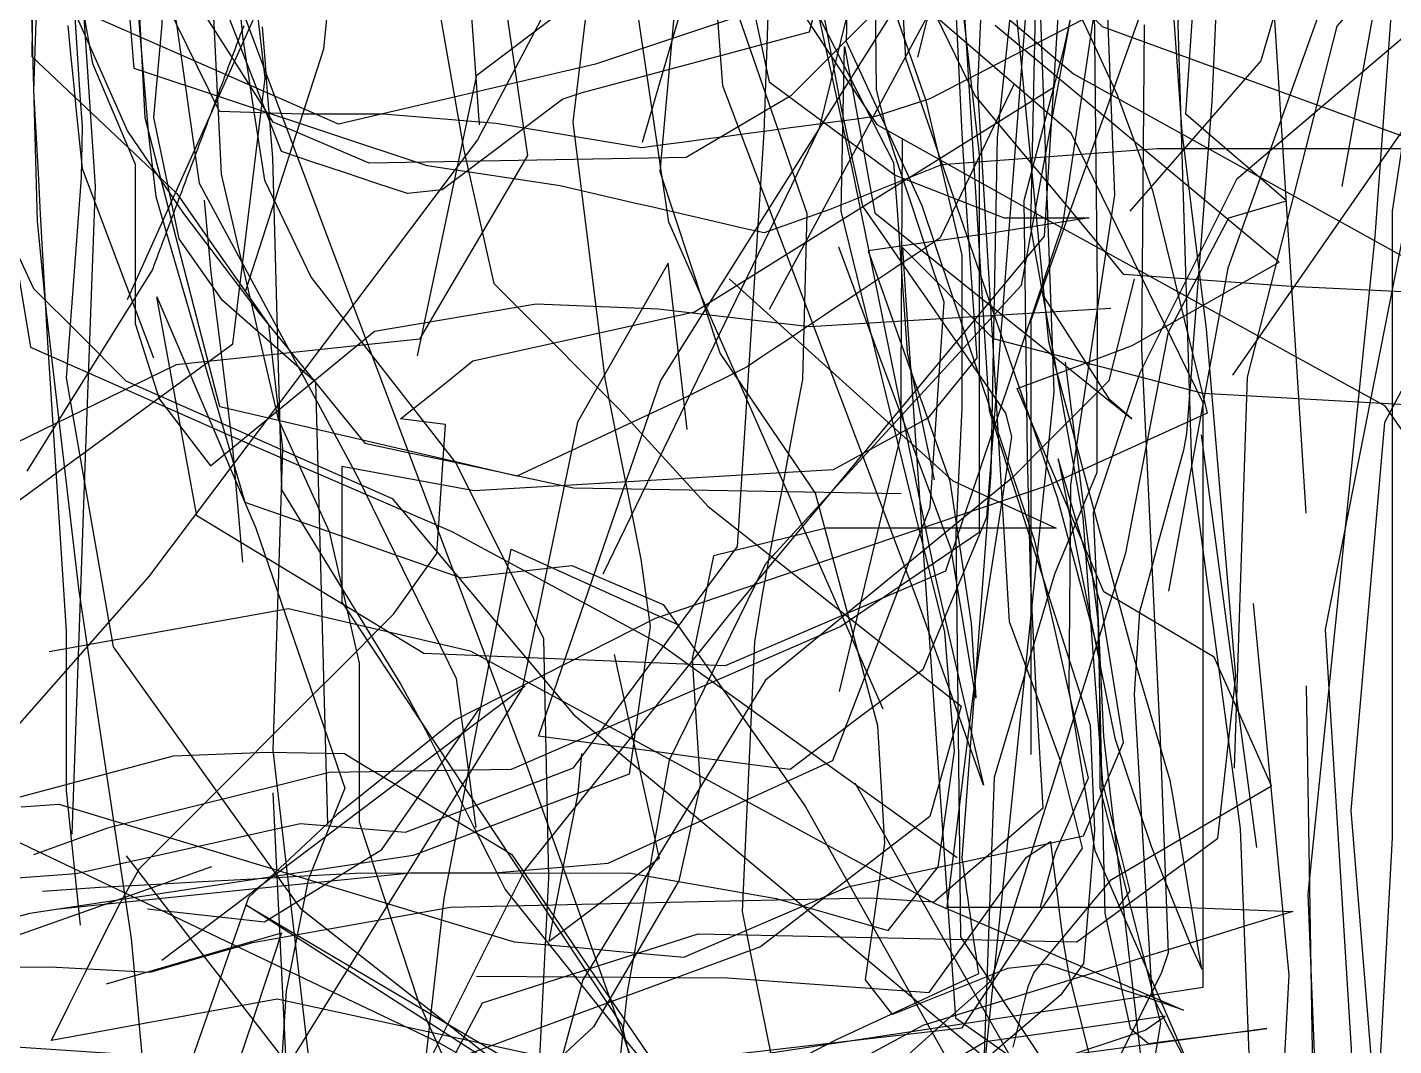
# Model space of a CAD drawing. Header units: metres. Extents: x 30 to 6769, y 117 to 5736.
# Drawn here: x 1704 to 2236, y 3066 to 3463 of the extents above; entities that cross this region are included whole.
import ezdxf

# ---------------------------------------------------------------- set-up
doc = ezdxf.new("R2010")
doc.units = ezdxf.units.M
doc.layers.add('FLOOR_0', color=1, linetype='Continuous')
doc.layers.add('FLOOR_1', color=2, linetype='Continuous')

msp = doc.modelspace()

# ---------------------------------------------------------------- linework, layer by layer
at = {"layer": 'FLOOR_0', "color": 2}
for points in [[(2202.24, 3273.69), (2189.31, 3475.87), (2201.02, 3676.62), (2202.24, 3870.65), (2202.24, 3995.82), (2202.24, 4085.74), (2202.24, 4266.08), (2205.11, 4347.11), (2213.89, 4399.82), (2226.93, 4447.63), (2244.3, 4493.58), (2262.12, 4539.7), (2279.23, 4586.78), (2342.52, 4680.82), (2395.72, 4779.83)], [(2631.46, 4703.76), (2596.62, 4599.19), (2566.48, 4480.37), (2563.85, 4301.31), (2559.3, 4246.77), (2494.57, 4139.09), (2434.92, 4090.27), (2376.76, 3953.09), (2363.2, 3793.13), (2355.06, 3691.31), (2321.49, 3563.09), (2251.45, 3563.09), (2116.49, 3616.41), (1952.99, 3679.11), (1867.69, 3646.15), (1827.24, 3630.18), (1793.87, 3630.18), (1751.4, 3536.01), (1762.27, 3463.95), (1771.11, 3402.04), (1832.51, 3288.35), (1871.15, 3209.3), (1878.87, 3151.32)], [(2569.43, 4563.26), (2597.93, 4381.06), (2579.04, 4275.29), (2474.64, 4164.63), (2372.25, 4042.16), (2363.2, 3875.95), (2340.3, 3726.41), (2315.7, 3652.78), (2273.91, 3553.08), (2211.08, 3478.88), (2171.71, 3368.93), (2148.59, 3243.22)], [(2081.32, 2540.3), (2058.7, 2792.62), (2074.82, 3037.56), (2104.03, 3320.91), (2096.3, 3539.13), (2122.88, 3682.68), (2088.25, 3714.07), (1964.63, 3689.82), (1884.22, 3683.21), (1901.71, 3680.3), (1919.21, 3677.38), (1936.71, 3674.46), (1954.2, 3671.55), (2095.2, 3676.67), (2155.3, 3846.87), (2164.72, 4000.66)], [(2158.13, 3578.39), (2067.63, 3502.21), (2047.38, 3481.95), (2032.09, 3466.66), (2016.81, 3451.37), (2001.53, 3436.08), (1960.81, 3412.12), (1837.32, 3409.87), (1799.97, 3425.83), (1791.62, 3438.96), (1783.27, 3452.08), (1774.93, 3465.21), (1766.58, 3478.33), (1747.39, 3516.8), (1733.5, 3608.32), (1734.95, 3618.47), (1736.4, 3628.62), (1737.85, 3638.77), (1739.3, 3648.91), (1831.69, 3663.73), (1921.77, 3658.55)], [(1818.98, 3595.15), (1813.43, 3586.82), (1807.88, 3578.48), (1802.33, 3570.15), (1796.77, 3561.82), (1791.22, 3553.49), (1785.67, 3545.15), (1780.12, 3536.82), (1788.12, 3458.23), (1792.34, 3430.76), (1796.57, 3403.29), (1814.75, 3365.36), (1871.16, 3292.91), (1905.15, 3224.91), (1907.16, 3131.67), (1902.78, 3043.43), (1900.45, 2907.04), (1969.56, 2806.43)], [(2163.8, 3541.11), (2094.94, 3348.63), (2094.94, 3179.68)], [(1706.73, 3520.35), (1705.96, 3451.36), (1762.37, 3398.11), (1774.29, 3381.07), (1786.21, 3364.04), (1798.13, 3347), (1803.55, 3298.8), (1799.85, 3181.4), (1816.26, 3039.1)]]:
    msp.add_lwpolyline(points, dxfattribs=at)
at = {"layer": 'FLOOR_0', "color": 3}
for points in [[(2842.22, 1981.93), (2711.72, 2024.79), (2558.74, 2080.78), (2448.98, 2113.31), (2344.86, 2170.58), (2223.15, 2356.5), (2208.95, 2632.95), (2214.67, 2832.49), (2202.97, 3125.36), (2229.07, 3381.32), (2240.7, 3542.29), (2280.55, 3625.84), (2271.53, 3715.35), (2181.24, 3868.01), (2190.61, 4002.29), (2193.43, 4270.68), (2202.24, 4374.45), (2205.2, 4456.6), (2264.19, 4595.91), (2415.55, 4749.42)], [(2216.27, 3400.83), (2249.19, 3583.08), (2232.2, 3711.98), (2195.15, 3765.64), (2167.14, 3860.23), (2155.3, 3937.04), (2156.94, 4018.12), (2180.92, 4151.36), (2207.85, 4353.84)], [(2158.66, 4007.67), (2152.89, 3842.79), (2150.32, 3699.48), (2157.59, 3652.18), (2147.48, 3587.14), (2119.51, 3482.22), (2120.85, 3361.51), (2120.68, 3289.41), (2104.23, 3249.89), (2080.74, 3170.76), (2075.95, 3037.96), (2087.86, 2948.59), (2151.34, 2803.35), (2205.33, 2594.68), (2277.84, 2409.02)], [(2170.75, 3700.04), (2143.27, 3637.2), (2122.56, 3532.37), (2091.27, 3362.28), (2029.44, 3295.19), (1991.66, 3253.94), (1954.16, 3177.47), (1937.85, 3087.17), (1928.58, 3002.38), (1887.68, 2870.29), (1857.13, 2792.56), (1848.15, 2729.51), (1851, 2683.89), (1855.61, 2625.93), (1869.93, 2484.52)], [(2037.45, 3197.41), (1953.95, 3386.91), (1940.5, 3477.9), (1937.9, 3506.54), (1935.3, 3535.17), (1975.37, 3621.88)], [(2281.43, 3611.88), (2228.46, 3608.22), (2017.37, 3569.8), (1863.04, 3564.62), (1894.16, 3555.36), (1992.61, 3549.67), (2047.13, 3537.98), (2055.62, 3520.98), (2064.12, 3503.99), (2068.11, 3421.38), (2070, 3389.11), (2071.96, 3361.61), (2073.92, 3334.1), (2054.81, 3310.61), (2017.98, 3290.51), (1878.26, 3282.31), (1826.68, 3291.86), (1826.68, 3239.05), (1935.76, 3074.42), (1983.4, 2877.25), (2002.29, 2742.01)], [(1746.43, 3479.82), (1748.07, 3460.14), (1749.71, 3440.47), (1751.35, 3420.79), (1754.21, 3396.83), (1788.88, 3277.91), (1873.13, 3248.41), (1916.24, 3253.21), (1951.74, 3238.12), (2007.16, 3159.6), (2070.67, 3046.39)], [(1692.55, 3391.06), (1706.65, 3361.1), (1724.6, 3343.15), (1742.54, 3325.2), (1846.3, 3279.32), (1917.05, 3195.09), (2052.63, 3082.05), (2165.82, 2988.27)], [(2289.91, 3313.07), (2162.1, 3320.18), (2080.44, 3341.5), (2044.94, 3377.04), (2046.23, 3358.3), (2047.52, 3339.56), (2048.81, 3320.82), (2050.1, 3302.08), (2051.4, 3283.35), (2052.69, 3264.61), (2053.98, 3245.87), (2055.27, 3227.13), (2056.56, 3208.39), (2057.85, 3189.65), (2059.14, 3170.91), (2060.43, 3152.17), (2061.72, 3133.43), (2063.01, 3114.69), (2064.31, 3095.95), (2065.6, 3077.21), (2155, 3014.53), (2332.51, 2907.91)], [(2202.24, 3206.42), (2204.69, 3056.75), (2234.64, 2870.06)]]:
    msp.add_lwpolyline(points, dxfattribs=at)
at = {"layer": 'FLOOR_0', "color": 1}
for points in [[(2227.45, 2656.56), (2222.36, 2899.15), (2235.78, 3147.43), (2235.78, 3391.17), (2258.26, 3540.1), (2252.77, 3678.13), (2211.4, 3868.3), (2202.21, 4006.36), (2182.22, 4161.56), (2188.83, 4270.59), (2188.83, 4314.73), (2183.47, 4360.21), (2175.79, 4406.28), (2314.62, 4579.94)], [(2386.52, 3985.5), (2360.86, 3813.04), (2335.86, 3715.89), (2318.19, 3664.03), (2304.01, 3625), (2289.43, 3502.7), (2250.42, 3541.72), (2121.72, 3631.15), (1949.89, 3643.6), (1817.68, 3623.39), (1774.81, 3506.68), (1779.73, 3405.59), (1801.92, 3310.27), (1821.79, 3266.55), (1833.39, 3215.31), (1833.39, 3153.49), (1856.43, 3083.67), (1892.57, 3003.12), (1934.44, 2839.24), (1946.01, 2694), (2025.27, 2517.01)], [(2134.24, 3689.63), (2060.69, 3596.26), (2016.89, 3513.05), (1979.23, 3466.35), (1925.43, 3448.4), (1825.34, 3425.08), (1726.12, 3468.6), (1730.64, 3400.79), (1726.69, 3295.27), (1721.59, 3148.68)], [(2345.47, 3354.74), (2196.35, 3361.79), (2131.25, 3366.51), (2123.99, 3375.23), (2116.72, 3383.95), (2109.46, 3392.67), (2102.19, 3401.39), (2094.93, 3410.12), (2087.66, 3418.84), (2080.4, 3427.56), (2073.13, 3436.28), (2030.67, 3523.48)], [(1970.77, 3497.25), (2007.76, 3390.39), (2006, 3325.6), (2003.37, 3311.54), (2000.73, 3297.48), (1998.1, 3283.42), (1995.46, 3269.36), (1992.83, 3255.3), (1990.19, 3241.24), (1987.37, 3223.55), (1982.6, 3118.61), (1988.21, 3090.52), (1993.83, 3062.42)], [(1720.84, 3472.57), (1732, 3447.45), (1743.15, 3422.33), (1765.07, 3390.3), (1794.44, 3351.5), (1835.67, 3300.91), (1851.92, 3297.43), (1868.16, 3293.95), (1884.4, 3290.47), (1900.64, 3286.98), (1916.88, 3283.5), (2044.48, 3281.27)], [(1795.69, 3462.97), (1796.67, 3450.2), (1797.65, 3437.44), (1798.63, 3424.67), (1799.61, 3411.9), (1803.12, 3282.68), (1849.68, 3206.98), (1859.21, 3189.34), (1865.43, 3176.9), (1871.65, 3164.45), (1877.87, 3152.01), (1884.08, 3139.57), (1890.3, 3127.13), (1948.33, 3054.71)]]:
    msp.add_lwpolyline(points, dxfattribs=at)
at = {"layer": 'FLOOR_0', "color": 4}
for points in [[(2211.91, 4041.53), (2203.52, 3876.48), (2188.83, 3741.25), (2188.83, 3713.01), (2188.83, 3684.78), (2183.58, 3596.85), (2119.09, 3465.19), (2107.25, 3385.96), (2061.73, 3251.07), (1975.89, 3214.17), (1858.61, 3219.08), (1770.23, 3272.59), (1754.6, 3357.83), (1767.45, 3327.84), (1780.3, 3297.85), (1793.15, 3267.85), (1827.79, 3166.64), (1813.52, 3130.94), (1804.95, 3087.79), (1801.81, 3037.53)], [(1821.16, 3152.52), (1816.56, 3324.52), (1798.35, 3340.46), (1780.15, 3356.4), (1763.36, 3380.36), (1753.41, 3427.68), (1756.71, 3464), (1755.62, 3513.97), (1752.91, 3634.89), (1832.12, 3650.31), (1866.78, 3650.31), (1968.85, 3663.87), (2074.07, 3674.39), (2175.46, 3687), (2257.7, 3740.35), (2262.6, 3858.65), (2249.71, 3955.42)], [(2383.32, 3822.35), (2360.3, 3677.64), (2333.38, 3535.82), (2282.68, 3402.83), (2232.74, 3308.88), (2219.57, 3157.94), (2227.55, 3060.86), (2224.8, 3014.11), (2224.27, 2945.96)], [(2252.97, 3441.63), (2173.5, 3327.4)], [(1692.9, 3413.35), (1705.41, 3338.25), (1784.91, 3303.02), (1869.54, 3266.44), (1950.56, 3222.8), (2066.34, 3139.64)]]:
    msp.add_lwpolyline(points, dxfattribs=at)
at = {"layer": 'FLOOR_0', "color": 6}
for points in [[(2868.93, 2119.75), (2702.78, 2108.58), (2596.98, 2114.72), (2528.49, 2104.8), (2475.2, 2100.34), (2457.78, 2100.34), (2440.35, 2100.34), (2422.93, 2100.34), (2405.51, 2100.34), (2343.51, 2129.39), (2223.62, 2231.15), (2189.43, 2419.41), (2175.51, 2598.1), (2177.18, 2733.52), (2175.42, 2896.56), (2182.12, 3009.28), (2176.68, 3150.82), (2157.72, 3292.32), (2152.33, 3463.69), (2157.45, 3586.33), (2161.56, 3691.54), (2187.75, 3788.61), (2182.12, 3888.09), (2188.98, 3963.28)], [(2175.42, 3949.23), (2174.82, 3797.21), (2176.22, 3685.74), (2131.44, 3649.08), (2000.61, 3592.14), (1923.94, 3589.93), (1912.84, 3581.4), (1920.23, 3570.3), (1927.63, 3559.21), (1944.03, 3539.62), (1993.11, 3487.77), (2007.08, 3466.8), (2021.05, 3445.83), (2035.03, 3424.87), (2102.68, 3387.12), (2232.7, 3315.6), (2282.72, 3244.11)], [(2175.42, 3747.52), (2153.32, 3627.79), (2088.8, 3520.33), (2074.71, 3499.18), (2060.62, 3478.03), (1993.02, 3352.87)], [(2065.25, 3540.3), (2069.53, 3519.26), (2093.23, 3493.17), (2122.74, 3463), (2269.03, 3409.67), (2322.96, 3256.26)], [(2088.54, 3440.74), (2059.72, 3380.79), (2054.7, 3377.45), (2049.69, 3374.1), (2044.67, 3370.76), (2039.65, 3367.41), (2034.64, 3364.06), (2029.62, 3360.72), (2024.6, 3357.37), (2019.59, 3354.03), (2014.57, 3350.68), (2009.55, 3347.33), (2004.54, 3343.99), (1999.52, 3340.64), (1994.5, 3337.3), (1989.49, 3333.95), (1984.47, 3330.6), (1961.34, 3319.1), (1894.81, 3288.03), (1779.18, 3315.04), (1750.13, 3427.56), (1746.2, 3501.51)], [(2051.01, 3451.12), (2061.41, 3492.37)], [(1722.25, 3472.97), (1723.07, 3460.75), (1723.88, 3448.54), (1724.69, 3436.33), (1725.51, 3424.11), (1725.22, 3404.26), (1722.27, 3365.93), (1719.38, 3326.35), (1737.65, 3221.61), (1810.43, 3119.94), (1904.68, 3045.95)], [(1994.85, 3042.56), (1801.51, 3084.5), (1713.62, 3068.46), (1720.26, 3081.74), (1726.89, 3095.02), (1733.53, 3108.3), (1740.17, 3121.59), (1747.9, 3135.36), (1766.59, 3154.05), (1785.27, 3172.74), (1801.51, 3188.99), (1809.06, 3196.54), (1816.6, 3204.09), (1824.15, 3211.65), (1831.7, 3219.2), (1839.25, 3226.75), (1846.8, 3234.3), (1863.66, 3257.95), (1867.03, 3308.11), (1849.57, 3310.33), (1855.21, 3314.84), (1860.84, 3319.35), (1866.48, 3323.86), (1872.11, 3328.37), (1877.75, 3332.88), (1963.95, 3351.95), (2104.37, 3439.73)], [(1773.03, 3395.45), (1775.7, 3367.26), (1778.47, 3345.07), (1781.24, 3322.87), (1784.02, 3300.67), (1788.01, 3254.61)]]:
    msp.add_lwpolyline(points, dxfattribs=at)
at = {"layer": 'FLOOR_0', "color": 5}
for points in [[(2557.69, 3865.05), (2512.21, 3707.47), (2374.48, 3607.01), (2257.19, 3473.56), (2175.13, 3403.51), (2137.4, 3328.19), (2119.21, 3273.59), (2123.33, 3186.69), (2138.55, 3054.67), (2147.91, 2904.91), (2182.57, 2742.71), (2195.06, 2624.19), (2208.95, 2521.64), (2201.1, 2356.82), (2191.55, 2251.31), (2145.37, 2151.17), (2167.84, 2069.77), (2287.86, 2028.09)], [(2390.03, 3746.13), (2375.12, 3674.9), (2317.78, 3580.96), (2214.11, 3463.11), (2179.19, 3326.59), (2174.19, 3174.36)], [(2057.52, 3286.57), (2046.94, 3336.28), (2045.63, 3354.7), (2044.31, 3373.12), (2043, 3391.54), (2041.68, 3409.96), (1973.59, 3543), (1879.69, 3680.56), (1852.03, 3680.19), (1866.29, 3675.8), (1880.55, 3671.41), (1894.82, 3667.02), (1909.08, 3662.62), (1923.35, 3658.23)], [(2014.46, 3483.35), (2008.63, 3460.88), (2001.82, 3459.07), (1995.02, 3457.25), (1988.21, 3455.44), (1981.41, 3453.62), (1974.6, 3451.8), (1967.8, 3449.99), (1960.99, 3448.17), (1954.19, 3446.36), (1947.38, 3444.54), (1940.58, 3442.73), (1933.77, 3440.91), (1926.97, 3439.09), (1920.16, 3437.28), (1912.7, 3434.72), (1897.03, 3422.97), (1881.36, 3411.21), (1865.7, 3399.46), (1852.24, 3398), (1839.96, 3402.09), (1827.69, 3406.19), (1815.42, 3410.28), (1803.14, 3414.37), (1765.93, 3509.67)], [(1719.95, 3463.42), (1721.06, 3452.3), (1722.17, 3441.17), (1723.28, 3430.05), (1724.4, 3418.92), (1725.51, 3407.8), (1753.36, 3334.06)], [(1961.18, 3306.16), (1953.81, 3370.99), (1918.44, 3309.06), (1896.85, 3205.44), (1787.71, 3029.93), (1721.47, 2864.39), (1654.09, 2922.41), (1498.67, 2955.26), (1412.72, 2919.14), (1379.84, 2881.54), (1266.78, 2917.73), (1160.49, 2936.77), (1178.45, 2999.2), (1189.27, 2998), (1200.1, 2996.8), (1210.92, 2995.6), (1221.75, 2994.39), (1232.57, 2993.19), (1353.99, 2952.72), (1489.63, 2932.36), (1676.67, 2937.57), (1711.42, 3030.3)], [(1758.21, 2861.31), (1813.27, 2855.2), (1849.08, 2970.85), (1866.51, 3123.68), (1892.59, 3259.64), (1958.08, 3230.02)], [(1799.85, 3164.83), (1806.1, 3032.82)]]:
    msp.add_lwpolyline(points, dxfattribs=at)
at = {"layer": 'FLOOR_0', "color": 7}
for points in [[(2175.38, 3713.91), (2114.37, 3658.44), (2041.29, 3641.58), (2041.66, 3575.32), (2045.45, 3563.18), (2049.24, 3551.04), (2053.04, 3538.9), (2056.83, 3526.76), (2060.62, 3514.62), (2064.41, 3502.48), (2068.2, 3490.34), (2071.99, 3478.2), (2111.57, 3444.64), (2273.74, 3354.83), (2298.52, 3315.87), (2312.17, 3226.67), (2313.92, 3126.16), (2316.25, 3020.87), (2310.53, 2864.96), (2315.94, 2779.43), (2306.24, 2621.06), (2298.24, 2501.02)], [(2215.66, 3676.69), (2215.66, 3557.03), (2184.54, 3449.66), (2133.59, 3391.19)], [(1996.1, 2687.49), (1960.86, 2878.35), (1952.33, 3025.27), (1898.48, 3176.19), (1838.28, 3335.62), (1773.03, 3509.23), (1808.78, 3610.03), (1849.66, 3668.53), (1895.1, 3659.44), (2062.19, 3646.91)], [(2336.37, 3603.34), (2245.33, 3409.29), (2209.57, 3228.42), (2219.76, 3065.14), (2215.66, 2855.21), (2227.58, 2655.73), (2246.41, 2436.32), (2356.8, 2239.85), (2495.11, 2165.94), (2627.01, 2153), (2763.78, 2113.22), (2968.29, 2043.38)], [(2133.17, 1828.59), (2088.62, 2034.47), (2068.11, 2171.35), (2030.29, 2402.07), (1943.56, 2525.47), (1868.29, 2711.76), (1825.59, 2842.21), (1803.12, 2833.78), (1780.66, 2825.35), (1777.16, 2834.03), (1774.47, 2843.44), (1771.78, 2852.84), (1769.1, 2862.25), (1766.41, 2871.66), (1744.74, 3108.14), (1724.23, 3244.27), (1711.54, 3352.99), (1708.12, 3387.22), (1705.96, 3467.72), (1710.81, 3578.58), (1827.83, 3600.58), (2008.5, 3596.39)], [(2132.9, 3474.97), (2055.63, 3434.87), (2034.39, 3427.97), (2026.13, 3426.87), (2017.87, 3425.77), (2009.62, 3424.66), (2001.36, 3423.56), (1993.1, 3422.46), (1984.85, 3421.36), (1976.59, 3420.26), (1968.33, 3419.16), (1960.08, 3418.06), (1951.82, 3416.95), (1943.56, 3415.85), (1886.75, 3425.28), (1842.82, 3428.89), (1811.12, 3428.89), (1779.06, 3429.96), (1732.79, 3523.9)], [(2298.21, 3415.47), (2144.16, 3415.47), (2060.25, 3409.19), (2016.65, 3391.84), (1991.07, 3382.68), (1983.85, 3384.34), (1976.63, 3386.01), (1969.41, 3387.68), (1962.19, 3389.34), (1954.97, 3391.01), (1947.75, 3392.68), (1940.53, 3394.35), (1933.31, 3396.01), (1926.09, 3397.68), (1918.87, 3399.35), (1911.65, 3401.01), (1859.95, 3408.8), (1745.84, 3446.72), (1739.27, 3526.29)], [(1856.18, 3334.9), (1879.25, 3444.16), (1984.15, 3523.5)], [(1722.51, 3487.96), (1729.63, 3448.64), (1746.2, 3409.52), (1746.2, 3400.65), (1746.2, 3391.79), (1746.2, 3382.92), (1746.2, 3374.06), (1746.2, 3365.19), (1746.2, 3356.33), (1746.2, 3347.46), (1755.6, 3318.16), (1775.52, 3292.01), (1839.36, 3344.48), (1902.32, 3355.08), (1949.85, 3353.21), (2008.98, 3346.25), (2126.14, 3353.39)], [(1708.08, 3480.77), (1706.58, 3437.85), (1707.47, 3421.9), (1708.36, 3405.94), (1709.24, 3389.99), (1710.13, 3374.03), (1711.01, 3358.07), (1711.9, 3342.12), (1713.91, 3312.09), (1719.38, 3227.74), (1719.38, 3196.63), (1719.38, 3165.51), (1724.8, 3113.24)]]:
    msp.add_lwpolyline(points, dxfattribs=at)
at = {"layer": 'FLOOR_1', "color": 4}
for points in [[(2043.55, 3059.63), (2061.55, 3075.63), (2079.54, 3091.63), (2131.98, 3258.26), (2148.59, 3344.03), (2172.11, 3388.63), (2194.6, 3395.18), (2184.78, 3403.61), (2174.95, 3412.04), (2165.12, 3420.46), (2155.3, 3428.93), (2163.49, 3548.95), (2191.8, 3694.52), (2213.09, 3701.62), (2191.4, 3725.74), (2169.7, 3749.86), (2169.61, 3918.59), (2179.56, 4032.84)], [(2138.88, 3035.12), (2145.56, 3075.17), (2122, 3166.57), (2121.77, 3218.39), (2105.41, 3279.55), (2046.33, 3450.54), (2041.29, 3539.73), (2041.29, 3581.4), (2047.85, 3659.27), (2065.98, 3778.42), (2072.66, 3804.86), (2077.87, 3820.49), (2083.07, 3836.12), (2088.28, 3851.75), (2093.49, 3867.38), (2121.36, 3939.91)], [(1943.8, 3418.09), (1980.91, 3545.16)], [(1975.43, 3523.91), (1993.08, 3441.51), (2042.17, 3405.15), (2084.55, 3388.63), (2117.67, 3388.63), (2079.7, 3382.62), (2031.69, 3375.76), (2063.48, 3286.15), (2071.76, 3230.81), (2073.56, 3201.6), (2068.73, 3230.6), (2063.9, 3259.61), (2020.15, 3377.14)], [(1712.7, 3219.83), (1805.87, 3236.53), (1876.7, 3220.12), (2057.32, 3121.91), (2154.49, 3080.25), (2146.85, 3082.8), (2139.21, 3085.34), (2131.57, 3087.89), (2123.94, 3090.44), (2116.3, 3092.99), (2108.66, 3095.53), (2101.02, 3098.08), (2085.83, 3096.46), (2041.12, 3078.57), (2030.55, 3091.98), (2034.34, 3118.58), (2038.14, 3145.18), (2035.37, 3190.88), (2011.08, 3281.36), (1974.02, 3335.86), (1950.6, 3406.42), (1956.97, 3476.79)], [(2111.51, 3473.48), (2120.05, 3454.98), (2128.58, 3436.49), (2142.34, 3399.26), (2163.58, 3312.49), (2132.68, 3298.44), (2101.79, 3284.39), (1948.74, 3232.69), (1870.71, 3193.05), (1855.44, 3180.83), (1840.17, 3168.61), (1824.9, 3156.39), (1790.3, 3124.1), (1766.67, 3056.57)], [(2108.35, 3332.37), (2121.09, 3231.96), (2123.76, 3117.98), (2133.7, 3073.2), (2140.78, 3067.26), (2147.37, 3068.08), (2153.95, 3068.91), (2160.53, 3069.73), (2167.12, 3070.55), (2173.7, 3071.38), (2180.28, 3072.2), (2186.86, 3073.02), (2169.8, 3070.73), (2142.67, 3067.11), (2115.53, 3063.49), (2088.4, 3059.87), (2026.53, 3168.6)], [(1486.03, 3043.58), (1603.14, 3136.71), (1676.45, 3156.65), (1761.13, 3179.24), (1797.74, 3180.63), (1827.66, 3180.04), (1834.89, 3175.7), (1842.12, 3171.35), (1849.36, 3167.01), (1856.59, 3162.67), (1863.82, 3158.33), (1871.05, 3153.99), (1878.29, 3149.65), (1885.52, 3145.31), (1892.75, 3140.96), (1994.47, 2991.87)], [(1029.01, 2913.81), (1219.51, 2880.67), (1275.75, 2916.47), (1434.19, 3010.54), (1598.33, 3073.27), (1776.04, 3136.09)]]:
    msp.add_lwpolyline(points, dxfattribs=at)
at = {"layer": 'FLOOR_1', "color": 1}
for points in [[(2084.94, 4024.29), (2030.02, 3826.66), (1987.96, 3624.61), (1879.51, 3418.98), (1751.39, 3248.8), (1629.93, 3110.9), (1463.07, 2984.38), (1369.66, 2862.13), (1437.53, 2709.46), (1554.16, 2614.38), (1695.29, 2576.06), (1811.55, 2578.74), (1892.7, 2593.17), (1963.08, 2554.17), (2129.78, 2448.38), (2285.58, 2357.48), (2503.8, 2315.06), (2569.34, 2314.28), (2590.97, 2312.84), (2612.59, 2311.4), (2634.22, 2309.95), (2655.84, 2308.51), (2783.43, 2314.32), (2879.02, 2308.79)], [(2168.59, 3960.25), (2146.92, 3875.09), (2141.73, 3885.48), (2136.54, 3895.86), (2131.34, 3906.25), (2126.15, 3916.64), (2116.74, 3923.26), (2084.22, 3909.32), (2045.31, 3846.23), (2044.76, 3733.58), (2056.48, 3678.51), (2068.19, 3643.38), (2079.89, 3608.25), (2068.11, 3483.67), (2078.77, 3313.63), (2118.08, 3191.13), (2119.79, 3150.17), (2117.63, 3124.25), (2115.47, 3098.34), (2106.48, 3086.04), (2095.88, 3076.95), (2085.28, 3067.86), (2074.68, 3058.77)], [(1928.45, 3250), (2012.68, 3423.53), (2031.19, 3498.99), (2035.99, 3542.18), (2042.07, 3594.64), (2045.46, 3614.98), (2048.85, 3635.32), (2052.24, 3655.66), (2072.99, 3734.47), (2095.05, 3925.98), (2096.39, 3932.67), (2097.73, 3939.35)], [(2114.47, 3610.76), (2100.17, 3381.42), (1978.15, 3235), (1897.98, 3134.84), (1841.32, 3021.68), (1853.71, 2976.22), (1876.75, 2949.88), (2035.1, 2936.75), (2151.36, 2925.65), (2154.78, 2925.65), (2122.96, 2925.65), (2091.13, 2925.65), (2033.8, 2927.94), (1921.15, 2915.49), (1821.94, 2911.51), (1692.49, 2932.36), (1478.95, 2908.92), (1389.18, 2862.19), (1372.65, 2815.87), (1397.53, 2738.63), (1416.36, 2558.49), (1424.76, 2391.35), (1432, 2324.11), (1458.4, 2178.18)], [(1715.3, 3119.47), (1789.2, 3127.22), (1795.61, 3127.86), (1802.03, 3128.51), (1808.45, 3129.15), (1814.86, 3129.79), (1821.28, 3130.43), (1827.69, 3131.07), (1834.11, 3131.72), (1840.53, 3132.36), (1846.94, 3133), (1853.36, 3133.64), (1885.98, 3133.66), (1930.41, 3137.48), (2017.88, 3177.35), (2055.76, 3275.95), (2061.17, 3355.8), (2056.72, 3369.16), (2052.26, 3382.53), (2047.81, 3395.89), (2043.36, 3409.26), (2038.9, 3422.63), (2034.82, 3438.45), (2033.82, 3534.8)], [(2062.37, 3502.6), (1950.83, 3325.25), (1903.21, 3186.97), (1913.01, 3185.66), (1922.82, 3184.35), (1932.62, 3183.04), (1942.42, 3181.74), (1952.22, 3180.43), (1962.02, 3179.12), (1971.82, 3177.82), (1981.62, 3176.51), (1991.42, 3175.2), (2001.2, 3174.03), (2009.84, 3180.51), (2018.47, 3186.99), (2027.1, 3193.47), (2035.74, 3199.95), (2044.37, 3206.43), (2053.01, 3212.9), (2077.84, 3272.04), (2094.94, 3492.76)], [(1701.86, 3159.4), (1716.53, 3160.32), (1893.83, 3106.81), (1907.04, 3105.61), (1920.25, 3104.41), (1933.46, 3103.21), (1946.68, 3102), (1959.89, 3100.8), (2023.67, 3128.2), (2115.47, 3148.04), (2131.03, 3184.37), (2122.65, 3236.67), (2105.57, 3294.77), (2127.67, 3186.04), (2141.93, 3143.61), (2149.59, 3124.46), (2157.24, 3105.31), (2161.54, 3096.17), (2160.32, 3103.52), (2159.09, 3110.87), (2157.87, 3118.21), (2156.65, 3125.56), (2155.42, 3132.91), (2154.2, 3140.25), (2152.98, 3147.6), (2151.75, 3154.95), (2150.53, 3162.3), (2149.3, 3169.64), (2134.06, 3221.16), (2101.98, 3340.32), (2086.68, 3496.02)]]:
    msp.add_lwpolyline(points, dxfattribs=at)
at = {"layer": 'FLOOR_1', "color": 6}
for points in [[(2162, 3975.87), (2162, 3910.3), (2067.35, 3891.94), (1952.48, 3902.05), (1917.76, 3870.83), (1933.36, 3820.1), (1969.44, 3672.33), (1993.86, 3551.59), (2025.21, 3407.99), (2057.87, 3248.45), (2076.53, 3167.79), (2063.63, 3203.92), (2050.73, 3240.05), (1975.01, 3439.96), (1960.81, 3631.41), (1951.35, 3807.76), (1961.61, 3906.62), (2031.64, 4005.5)], [(1350.7, 2906.25), (1413.83, 3029.25), (1556.8, 3086.2), (1639.19, 3078.23), (1654.13, 3074.49), (1669.06, 3070.76), (1684, 3067.02), (1892.61, 3053.14), (2068.2, 3073.27), (2115.06, 3143.31), (2106.63, 3176.97), (2097.28, 3202.7), (2086.62, 3231.37), (2074.36, 3439.35), (2080.63, 3580.55), (2062.04, 3703.79)], [(2010.65, 3487.27), (2021.4, 3429.91), (2029.45, 3393.06), (2033.43, 3387.31), (2037.41, 3381.56), (2041.38, 3375.82), (2045.36, 3370.07), (2049.34, 3364.33), (2053.31, 3358.58), (2057.29, 3352.83), (2061.26, 3347.09), (2065.24, 3341.34), (2069.22, 3335.6), (2073.19, 3329.85), (2077.17, 3324.1), (2081.14, 3318.36), (2085.12, 3312.61), (2087.51, 3303.41), (2084.18, 3281.74), (2080.85, 3260.07), (2077.51, 3238.41), (2072.51, 3203.56), (2062.3, 3120.24), (2073.42, 3120.24), (2084.54, 3120.24), (2095.67, 3120.24), (2106.79, 3120.24), (2117.91, 3120.24), (2129.04, 3120.24), (2133.61, 3126.53), (2130.09, 3140.59), (2126.58, 3154.64), (2123.07, 3168.7), (2115.4, 3271.95), (2094.94, 3384.95), (2096.88, 3474.96)], [(2135.18, 3364.82), (2125.32, 3325.09), (2112.68, 3312.44), (2100.04, 3299.8), (2087.4, 3287.15), (1991.62, 3208.6), (1920.5, 3091.95), (1903.55, 3028.84), (1907.16, 2914.91), (1903.45, 2916.47), (1899.68, 2920.78), (1895.91, 2925.09), (1892.14, 2929.4), (1888.37, 2933.72), (1884.6, 2938.03), (1880.83, 2942.34), (1877.06, 2946.65), (1873.29, 2950.96), (1869.52, 2955.27), (1865.75, 2959.58), (1861.98, 2963.89), (1828.97, 2997.17)], [(2183.01, 3143.51), (2161.45, 3304.17)]]:
    msp.add_lwpolyline(points, dxfattribs=at)
at = {"layer": 'FLOOR_1', "color": 5}
for points in [[(1401.76, 3051), (1462.38, 3095.49), (1553.08, 3120.91), (1723.22, 3133.34), (1810.41, 3152.91), (1851.42, 3149.49), (1916.95, 3174.55), (1980.77, 3260.71), (1991.16, 3421.74), (1996.95, 3592.18), (2017.14, 3713.38), (2039.95, 3812.72), (2067.22, 3903.49), (2090.64, 3950.36)], [(2061.81, 3529.32), (2074.82, 3413.04), (2074.82, 3266.08), (2021.02, 3229.59), (1892.6, 3173.92), (1821.7, 3172.67), (1804.43, 3168.35), (1787.17, 3164.03), (1769.9, 3159.71), (1752.64, 3155.4), (1735.38, 3151.08), (1706.57, 3140.67)], [(1878.37, 2995.82), (2019.07, 3068.61), (2074.67, 3094.42), (2074.22, 3097.64), (2073.76, 3100.85), (2073.3, 3104.06), (2072.84, 3107.27), (2072.38, 3110.48), (2071.92, 3113.69), (2071.46, 3116.9), (2071.01, 3120.11), (2070.55, 3123.32), (2070.09, 3126.53), (2069.63, 3129.75), (2069.17, 3132.96), (2068.71, 3136.17), (2068.25, 3139.38), (2079.57, 3289.34), (2082.01, 3419.83), (2090.28, 3498.4)], [(2088.04, 3065.78), (2089.22, 3070.5), (2090.4, 3075.23), (2091.58, 3079.95), (2092.76, 3084.67), (2093.94, 3089.4), (2096.1, 3094.79), (2103.66, 3103.87), (2111.22, 3112.95), (2118.78, 3122.02), (2126.35, 3131.1), (2188.67, 3167.57), (2177.55, 3192.61), (2166.42, 3217.65), (2123.44, 3243.03), (2089.72, 3322.09), (2112.07, 3330.48), (2134.43, 3338.86), (2191.62, 3371.3), (2081.09, 3463.43)], [(1977.56, 3364.83), (2064.57, 3286.22), (2104.9, 3267.85), (2075.03, 3267.85), (2045.16, 3267.85), (2015.29, 3267.85), (1971.42, 3257.09), (1963.15, 3216.99), (1966.23, 3167.74), (1957.89, 3130.57), (1941.32, 3102.14), (1924.74, 3073.71), (1851.68, 3006), (1826.41, 3003.71), (1801.15, 3001.41), (1758.45, 2996.95), (1625.67, 2988.71), (1518.26, 2989.14)], [(1735.08, 3090.44), (1803.24, 3110.28), (1797.61, 3093.37), (1791.97, 3076.45), (1786.34, 3059.54)]]:
    msp.add_lwpolyline(points, dxfattribs=at)
at = {"layer": 'FLOOR_1', "color": 3}
for points in [[(1927.78, 3053.63), (2044.94, 3071.4), (2162.1, 3089.17), (2162.1, 3124.71), (2162.1, 3160.25), (2162.1, 3195.79), (2162.1, 3316.62), (2110.62, 3421.47), (2007.66, 3510.32), (1904.71, 3599.17), (1821.28, 3711.12), (1757.37, 3846.17)], [(1866.26, 3054.79), (1873.87, 3068.93), (1881.47, 3083.06), (1965.41, 3109.91), (2112.91, 3106.82), (2167.76, 3147.12), (2174.82, 3210.26), (2163.42, 3345.19), (2153.87, 3422.01), (2148.93, 3491.27), (2145.14, 3537.49), (2144.01, 3606.25), (2153.54, 3788.99)], [(1925.4, 3730.98), (1896.89, 3639.61), (1877.23, 3556.38), (1843.19, 3556.38), (1826.68, 3526.2), (1819.59, 3454.2), (1789.1, 3360.13)], [(1934.06, 3570.1), (1916.59, 3425.81), (1929.07, 3325.98), (1933.75, 3302.58), (1938.43, 3279.18), (1943.1, 3255.78), (1946.72, 3229.58), (1938.51, 3172.06), (1854.49, 3140.37), (1705.21, 3117.83), (1669.96, 3108.64)], [(1651.1, 3096.95), (1713.11, 3097.08), (1751.99, 3095.05), (1771.98, 3100.77), (1791.97, 3106.48), (1869.05, 3120.24), (1965.64, 3122.51), (2032.26, 3123.98), (2057.22, 3122.4), (2062.55, 3126.96), (2067.87, 3131.53), (2073.19, 3136.1), (2078.52, 3140.66), (2083.84, 3145.23), (2089.16, 3149.79), (2094.49, 3154.36), (2099.81, 3158.92), (2097.29, 3199.69), (2094.94, 3246.15), (2093.71, 3296.09), (2092.41, 3395.26), (2107.96, 3454.56), (2121.77, 3518)], [(1686.79, 3268.33), (1784.27, 3339.49), (1796.8, 3443), (1793.02, 3475.51)], [(1788.45, 3463.33), (1788.21, 3462.69), (1787.97, 3462.05), (1787.73, 3461.41), (1787.49, 3460.77), (1787.25, 3460.13), (1787.01, 3459.49), (1786.77, 3458.85), (1786.53, 3458.21), (1786.29, 3457.57), (1786.05, 3456.93), (1785.81, 3456.29), (1785.57, 3455.65), (1785.33, 3455), (1785.09, 3454.36), (1784.85, 3453.72), (1784.61, 3453.08), (1784.37, 3452.44), (1784.13, 3451.8), (1783.89, 3451.16), (1783.65, 3450.52), (1783.41, 3449.88), (1783.17, 3449.24), (1782.93, 3448.6), (1782.69, 3447.96), (1782.45, 3447.32), (1782.21, 3446.67), (1781.97, 3446.03), (1781.73, 3445.39), (1781.49, 3444.75), (1781.25, 3444.11), (1781.01, 3443.47), (1780.77, 3442.83), (1780.53, 3442.19), (1780.29, 3441.55), (1780.05, 3440.91), (1779.81, 3440.27), (1779.57, 3439.63), (1779.33, 3438.99), (1779.09, 3438.35), (1778.85, 3437.7), (1778.61, 3437.06), (1778.37, 3436.42), (1778.13, 3435.78), (1777.89, 3435.14), (1777.65, 3434.5), (1777.41, 3433.86), (1777.17, 3433.22), (1776.93, 3432.58), (1776.69, 3431.94), (1776.45, 3431.3), (1776.21, 3430.66), (1775.97, 3430.02), (1775.73, 3429.38), (1775.49, 3428.73), (1775.25, 3428.09), (1775, 3427.45), (1774.76, 3426.81), (1774.52, 3426.17), (1774.28, 3425.53), (1774.04, 3424.89), (1773.8, 3424.25), (1773.56, 3423.61), (1773.32, 3422.97), (1773.08, 3422.33), (1772.84, 3421.69), (1772.6, 3421.05), (1772.36, 3420.41), (1772.12, 3419.76), (1771.88, 3419.12), (1771.64, 3418.48), (1771.4, 3417.84), (1771.16, 3417.2), (1770.92, 3416.56), (1770.68, 3415.92), (1770.44, 3415.28), (1770.2, 3414.64), (1769.96, 3414), (1769.72, 3413.36), (1769.48, 3412.72), (1769.24, 3412.08), (1769, 3411.43), (1768.76, 3410.79), (1768.52, 3410.15), (1768.28, 3409.51), (1768.04, 3408.87), (1767.8, 3408.23), (1767.56, 3407.59), (1767.32, 3406.95), (1767.08, 3406.31), (1766.84, 3405.67), (1766.6, 3405.03), (1766.36, 3404.39), (1766.12, 3403.75), (1765.88, 3403.11), (1765.64, 3402.46), (1765.4, 3401.82), (1765.16, 3401.18), (1764.92, 3400.54), (1764.68, 3399.9), (1764.44, 3399.26), (1764.2, 3398.62), (1763.96, 3397.98), (1763.72, 3397.34), (1763.48, 3396.7), (1763.24, 3396.06), (1763, 3395.42), (1762.76, 3394.78), (1762.52, 3394.14), (1762.28, 3393.49), (1762.04, 3392.85), (1761.8, 3392.21), (1761.56, 3391.57), (1761.32, 3390.93), (1761.08, 3390.29), (1760.84, 3389.65), (1760.6, 3389.01), (1760.36, 3388.37), (1760.12, 3387.73), (1759.88, 3387.09), (1759.64, 3386.45), (1759.4, 3385.81), (1759.15, 3385.17), (1758.91, 3384.52), (1758.67, 3383.88), (1758.43, 3383.24), (1758.19, 3382.6), (1757.95, 3381.96), (1757.71, 3381.32), (1757.47, 3380.68), (1757.23, 3380.04), (1756.99, 3379.4), (1756.75, 3378.76), (1756.51, 3378.12), (1756.27, 3377.48), (1756.03, 3376.84), (1755.79, 3376.19), (1755.55, 3375.55), (1755.31, 3374.91), (1755.07, 3374.27), (1754.83, 3373.63), (1754.59, 3372.99), (1754.35, 3372.35), (1754.11, 3371.71), (1753.87, 3371.07), (1753.63, 3370.43), (1753.39, 3369.79), (1753.15, 3369.15), (1752.91, 3368.51), (1704.04, 3289.98)], [(1710.13, 3126.58), (1732.39, 3128.04), (1752.32, 3129.15), (1772.26, 3130.26), (1792.19, 3131.37), (1812.12, 3132.47), (1832.05, 3133.58), (1938.44, 3133.66), (1995.77, 3123.66), (2039.41, 3111.19), (2058.87, 3136.03), (2065.3, 3181.02), (2061.47, 3227.34), (2049.63, 3274.71), (2021.17, 3391.14), (2022.47, 3455.3), (2025.41, 3439.11), (2028.35, 3422.93), (2031.29, 3406.74), (2034.23, 3390.56), (2134.25, 3310.37), (2125.71, 3317.76), (2099.67, 3358.62)], [(1373.94, 3032.3), (1416.55, 3067.84), (1416.55, 3210), (1446.37, 3266.87), (1506.01, 3238.44), (1565.66, 3210), (1625.3, 3181.57), (1684.95, 3153.14), (1744.59, 3124.71), (1804.23, 3096.27), (1863.88, 3067.84), (1913.58, 3039.41)], [(1742.63, 3140.23), (1829.77, 3027.75)], [(1888.73, 3057.18), (1789.32, 3121.15), (1829.56, 3097.46), (1869.8, 3073.77), (1910.03, 3050.07)]]:
    msp.add_lwpolyline(points, dxfattribs=at)
at = {"layer": 'FLOOR_1', "color": 2}
for points in [[(1743.15, 3356.75), (1820.97, 3529.68), (1888.56, 3712.73)], [(2054.7, 3674.33), (2065.71, 3691.71), (2084.76, 3647.24), (2071.66, 3614.16), (2021.67, 3594.15), (2001.45, 3566.96), (2017.12, 3531.13), (2032.79, 3495.29), (2053.97, 3434.61), (2068.11, 3374.05), (2068.11, 3344.27), (2068.11, 3314.49), (2065.79, 3265.85), (2067.62, 3108.8), (2100.47, 3059.46), (2139.46, 3072.46), (2147.23, 3077.87), (2112.2, 3072.86), (2077.17, 3067.85), (2026.24, 3037.75)], [(1880.33, 3424.71), (1870.58, 3562.44)], [(1886.02, 3501.52), (1899.01, 3412.82), (1856.87, 3341.4), (1762.22, 3331.35), (1652.57, 3278.11)], [(2020.41, 3204.29), (2044.37, 3303.69), (2044.99, 3418.92)], [(1932.7, 3218.67), (1950.28, 3139.18), (1928.82, 3123.07), (1907.36, 3106.97), (1909.07, 3116.36), (1910.99, 3125.99), (1912.91, 3135.62), (1914.84, 3145.25), (1916.76, 3154.87), (1918.69, 3164.5), (1920.1, 3180.04)], [(1751.01, 3119.7), (1796.61, 3114.63), (1842.25, 3142.74), (1880.33, 3197.59)]]:
    msp.add_lwpolyline(points, dxfattribs=at)
at = {"layer": 'FLOOR_1', "color": 7}
for points in [[(1820.26, 3654.69), (1854.41, 3527.55), (1874.15, 3414.92), (1885.82, 3363.01), (1894, 3354.82), (1902.19, 3346.63), (1910.38, 3338.44), (1918.57, 3330.25), (1926.75, 3322.06), (1934.94, 3313.87), (1969.32, 3276.29), (2067.81, 3198.51), (2055.62, 3155.63), (1989.65, 3104.8), (1826.48, 3044.98)], [(2025.65, 3570.44), (2023.09, 3457.16), (2037.8, 3425.27), (2052.51, 3393.37), (2096.45, 3262.82), (2117.29, 3170.55), (2104.4, 3141.52), (2098.57, 3120.24), (2112.2, 3120.24), (2125.82, 3120.24), (2139.44, 3120.24), (2153.06, 3120.24), (2197.05, 3118.64), (2179.54, 3113.25), (2162.04, 3107.86), (2144.53, 3102.47), (2127.02, 3097.08), (2052.87, 3074.25), (1889.8, 2986.04)], [(2167.87, 3488.42), (2165.49, 3433.91), (2161.72, 3384.96), (2161.34, 3379.93), (2160.95, 3374.91), (2160.56, 3369.89), (2160.18, 3364.87), (2159.79, 3359.85), (2159.41, 3354.83), (2159.02, 3349.81), (2158.63, 3344.79), (2158.25, 3339.76), (2157.86, 3334.74), (2157.48, 3329.72), (2157.09, 3324.7), (2156.7, 3319.68), (2156.32, 3314.66), (2155.93, 3309.64), (2155.55, 3304.62), (2154.42, 3298.17), (2151.97, 3289.18), (2149.52, 3280.19), (2147.07, 3271.2), (2144.62, 3262.22), (2142.17, 3253.23), (2139.72, 3244.24), (2137.27, 3235.25), (2135.18, 3203.22), (2142.16, 3086.13), (2159.66, 3051.79), (2151.75, 3069.88), (2143.83, 3087.98), (2135.92, 3106.08), (2128.01, 3124.18), (2120.09, 3142.28), (2109.96, 3204.77), (2110.49, 3284.69), (2127.73, 3397.48), (2121.77, 3549.87)], [(2130.13, 3063.16), (2132.78, 3068.47), (2135.43, 3073.78), (2138.08, 3079.08), (2140.74, 3084.39), (2143.39, 3089.7), (2146.04, 3095), (2148.59, 3102.7), (2145.44, 3185.29), (2138.19, 3337.61), (2139.22, 3463.68)], [(2004.98, 2968.04), (2130.74, 2925.82), (2189.68, 2985.54), (2195.54, 3093.84), (2181.71, 3238.49)], [(1756.6, 3099.64), (1898.08, 3206.41)], [(1879.09, 3093.4), (1976.87, 3092.73), (1996.5, 3091.33), (2016.12, 3089.92), (2035.75, 3088.52), (2055.38, 3087.12), (2093.23, 3139.75), (2102.64, 3145.82), (2103.86, 3136.06), (2105.08, 3126.3), (2106.3, 3116.54), (2107.52, 3106.78), (2109.7, 3094.73), (2113.94, 3077.77), (2118.17, 3060.8)]]:
    msp.add_lwpolyline(points, dxfattribs=at)

doc.saveas('drawing.dxf')
